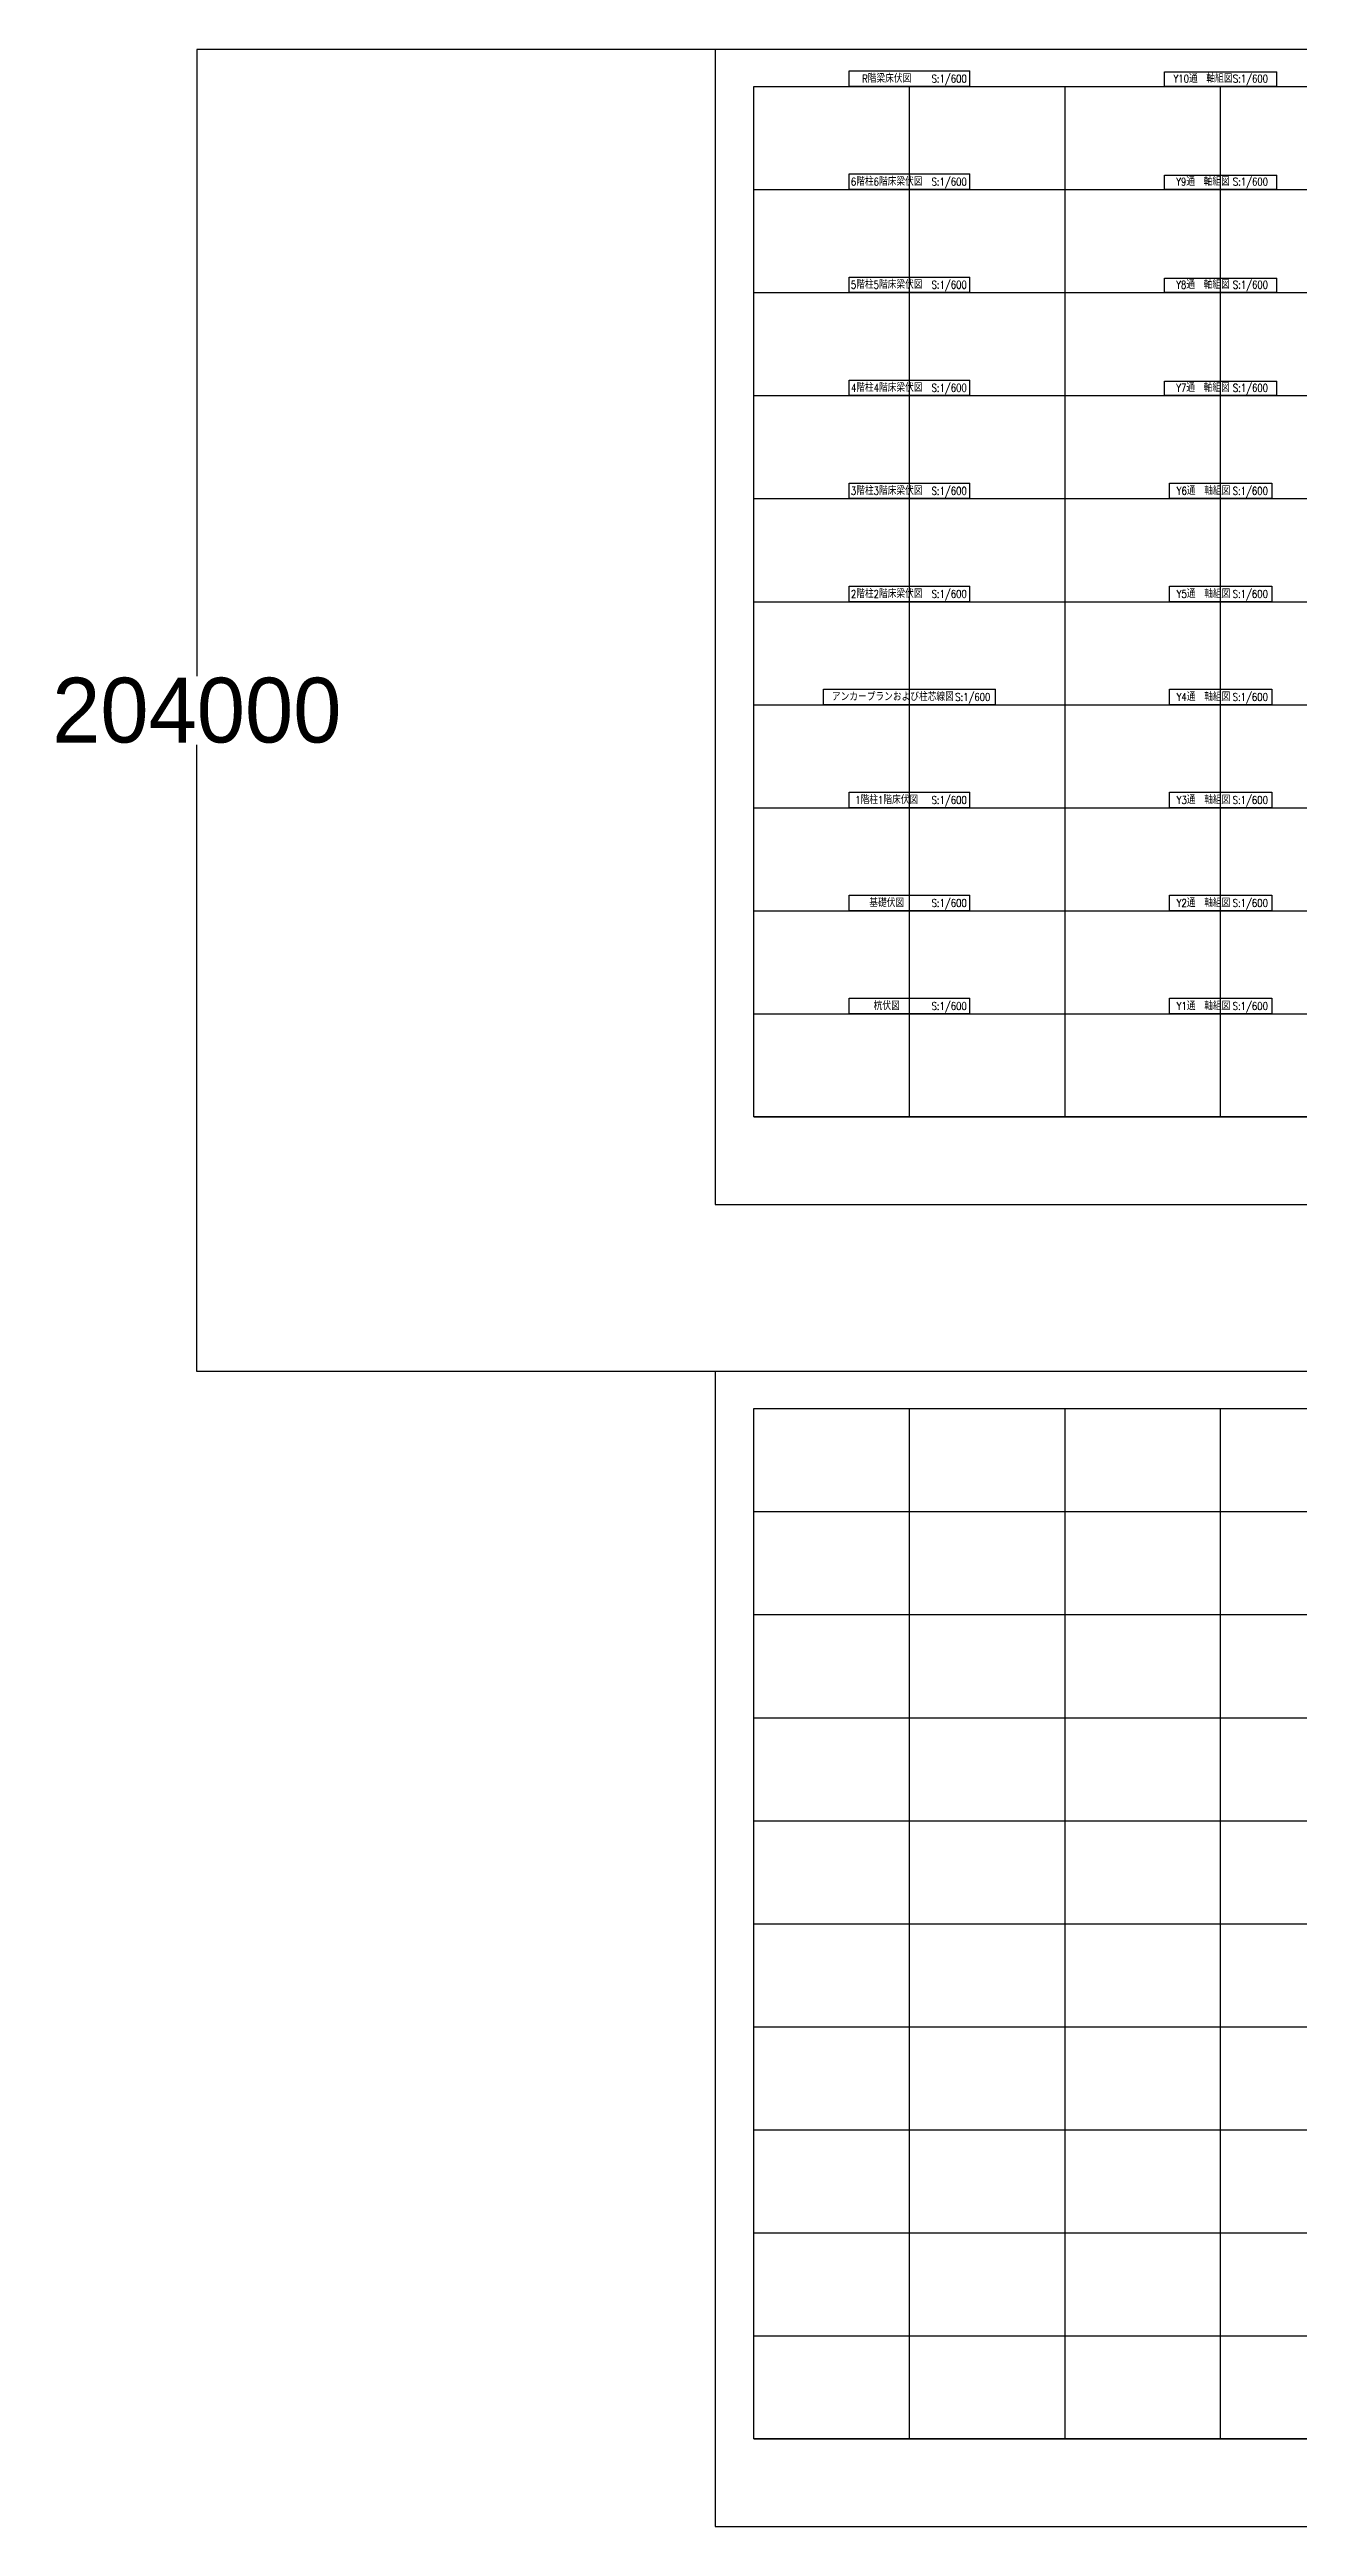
# Model space of a CAD drawing. Extents: x -102655 to 1332000, y -2014200 to 210463.
# Drawn here: x -102655 to 90000, y -382200 to 0 of the extents above; entities that cross this region are included whole.
import ezdxf
from ezdxf.enums import TextEntityAlignment as Align

# ---------------------------------------------------------------- set-up
doc = ezdxf.new("R2010")
doc.units = 0
doc.header["$MEASUREMENT"] = 0
doc.layers.get('Defpoints').update_dxf_attribs({"color": 251, "linetype": 'CONTINUOUS'})
doc.layers.add('99_レイアウト枠', color=251, linetype='CONTINUOUS', plot=False)
doc.layers.add('注記', color=3, linetype='CONTINUOUS')
doc.styles.add('DRACAD', font='txt', dxfattribs={"width": 0.85, "bigfont": 'extfont2'})
doc.styles.get("Standard").update_dxf_attribs({"font": 'Osaka.ttc'})
doc.dimstyles.get("Standard").update_dxf_attribs({"dimtxt": 0.18, "dimasz": 0.18, "dimexe": 0.18, "dimexo": 0.0625, "dimgap": 0.09, "dimtad": 0, "dimtih": 1, "dimtoh": 1, "dimdec": 4, "dimzin": 0, "dimdsep": 46, "dimtxsty": 'Standard', "dimcen": 0.09, "dimadec": 0, "dimazin": 0, "dimtfac": 1, "dimtdec": 4, "dimtofl": 0, "dimtmove": 0, "dimatfit": 3, "dimfxl": 1, "dimtolj": 1, "dimtzin": 0, "dimarcsym": 0})

# ---------------------------------------------------------------- blocks, each defined once
blk = doc.blocks.new('*D7831')
at = {"layer": '99_レイアウト枠', "color": 0, "lineweight": -2}
for p, q in [((-0.0625, 0), (-79939.907295, 0)), ((-79939.727295, -0.18), (-79939.727295, -96694.91)), ((-79939.727295, -203999.82), (-79939.727295, -107305.09)), ((-0.0625, -204000), (-79939.907295, -204000))]:
    blk.add_line(p, q, dxfattribs=at)
at = {"layer": '99_レイアウト枠', "color": 0}
for points in [[(-79939.697295, -0.18), (-79939.757295, -0.18), (-79939.727295, 0)], [(-79939.757295, -203999.82), (-79939.697295, -203999.82), (-79939.727295, -204000)]]:
    blk.add_solid(points, dxfattribs=at)
at = {"layer": 'Defpoints', "color": 0}
for p in [(0, 0), (-79939.727295, -204000), (0, -204000)]:
    blk.add_point(p, dxfattribs=at)
at = {"layer": '99_レイアウト枠', "color": 0, "insert": (-79939.727295, -102000), "char_height": 10000, "attachment_point": 5}
blk.add_mtext('\\A1;204000', dxfattribs=at)

msp = doc.modelspace()

# ---------------------------------------------------------------- linework, layer by layer
at = {"layer": '99_レイアウト枠'}
for p, q in [((6000, -164700), (6000, -5700)), ((30000, -164700), (30000, -5700)), ((54000, -164700), (54000, -5700)), ((78000, -164700), (78000, -5700)), ((6000, -21600), (246000, -21600)), ((6000, -37500), (246000, -37500)), ((6000, -53400), (246000, -53400)), ((6000, -69300), (246000, -69300)), ((6000, -85200), (246000, -85200)), ((6000, -101100), (246000, -101100)), ((6000, -117000), (246000, -117000)), ((6000, -132900), (246000, -132900)), ((6000, -148800), (246000, -148800)), ((6000, -164700), (246000, -164700)), ((6000, -368700), (6000, -209700)), ((30000, -368700), (30000, -209700)), ((54000, -368700), (54000, -209700)), ((78000, -368700), (78000, -209700)), ((6000, -225600), (246000, -225600)), ((6000, -241500), (246000, -241500)), ((6000, -257400), (246000, -257400)), ((6000, -273300), (246000, -273300)), ((6000, -289200), (246000, -289200)), ((6000, -305100), (246000, -305100)), ((6000, -321000), (246000, -321000)), ((6000, -336900), (246000, -336900)), ((6000, -352800), (246000, -352800)), ((6000, -368700), (246000, -368700))]:
    msp.add_line(p, q, dxfattribs=at)
for points in [[(0, -178200), (252000, -178200), (252000, 0), (0, 0)], [(6000, -5700), (246000, -5700), (246000, -164700), (6000, -164700)], [(0, -382200), (252000, -382200), (252000, -204000), (0, -204000)], [(6000, -209700), (246000, -209700), (246000, -368700), (6000, -368700)]]:
    msp.add_lwpolyline(points, close=True, dxfattribs=at)
at = {"layer": '注記', "linetype": 'Continuous'}
for p, q in [((20700, -3300), (39300, -3300)), ((20700, -5700), (20700, -3300)), ((39300, -5700), (39300, -3300)), ((69320, -3460), (86680, -3460)), ((69320, -5700), (69320, -3460)), ((86680, -5700), (86680, -3460)), ((39300, -5700), (20700, -5700)), ((86680, -5700), (69320, -5700)), ((20700, -19200), (39300, -19200)), ((20700, -21600), (20700, -19200)), ((39300, -21600), (20700, -21600)), ((39300, -21600), (39300, -19200)), ((69320, -19360), (86680, -19360)), ((69320, -21600), (69320, -19360)), ((86680, -21600), (69320, -21600)), ((86680, -21600), (86680, -19360)), ((20700, -35100), (39300, -35100)), ((20700, -37500), (20700, -35100)), ((39300, -37500), (20700, -37500)), ((39300, -37500), (39300, -35100)), ((69320, -35260), (86680, -35260)), ((69320, -37500), (69320, -35260)), ((86680, -37500), (69320, -37500)), ((86680, -37500), (86680, -35260)), ((20700, -51000), (39300, -51000)), ((20700, -53400), (20700, -51000)), ((39300, -53400), (20700, -53400)), ((39300, -53400), (39300, -51000)), ((69320, -51160), (86680, -51160)), ((69320, -53400), (69320, -51160)), ((86680, -53400), (69320, -53400)), ((86680, -53400), (86680, -51160)), ((20700, -66900), (39300, -66900)), ((20700, -69300), (20700, -66900)), ((39300, -69300), (39300, -66900)), ((39300, -69300), (20700, -69300)), ((20700, -82800), (39300, -82800)), ((20700, -85200), (20700, -82800)), ((39300, -85200), (39300, -82800)), ((39300, -85200), (20700, -85200)), ((16755.5, -98700), (43244.5, -98700)), ((16755.5, -101100), (16755.5, -98700)), ((43244.5, -101100), (43244.5, -98700)), ((43244.5, -101100), (16755.5, -101100)), ((20700, -114600), (39300, -114600)), ((20700, -117000), (20700, -114600)), ((39300, -117000), (39300, -114600)), ((39300, -117000), (20700, -117000)), ((20700, -130500), (39300, -130500)), ((20700, -132900), (20700, -130500)), ((39300, -132900), (20700, -132900)), ((39300, -132900), (39300, -130500)), ((20700, -146400), (39300, -146400)), ((20700, -148800), (20700, -146400)), ((39300, -148800), (20700, -148800)), ((39300, -148800), (39300, -146400))]:
    msp.add_line(p, q, dxfattribs=at)
at = {"layer": '注記'}
for points in [[(70100, -66900), (85900, -66900), (85900, -69300), (70100, -69300)], [(70100, -82800), (85900, -82800), (85900, -85200), (70100, -85200)], [(70100, -98700), (85900, -98700), (85900, -101100), (70100, -101100)], [(70100, -114600), (85900, -114600), (85900, -117000), (70100, -117000)], [(70100, -130500), (85900, -130500), (85900, -132900), (70100, -132900)], [(70100, -146400), (85900, -146400), (85900, -148800), (70100, -148800)]]:
    msp.add_lwpolyline(points, close=True, dxfattribs=at)

# ---------------------------------------------------------------- texts
at = {"layer": '注記', "linetype": 'Continuous', "style": 'DRACAD', "width": 0.8}
for s, p in [('R階梁床伏図', (26487.9, -5100)), ('S:1/600', (36116.3, -5100)), ('Y10通\u3000軸組図', (75274.2, -5103.9)), ('S:1/600', (82593.1, -5103.9)), ('6階柱6階床梁伏図', (26487.9, -21000)), ('S:1/600', (36116.3, -21000)), ('Y9通\u3000軸組図', (75274.2, -21003.9)), ('S:1/600', (82593.1, -21003.9)), ('5階柱5階床梁伏図', (26487.9, -36900)), ('S:1/600', (36116.3, -36900)), ('Y8通\u3000軸組図', (75274.2, -36903.9)), ('S:1/600', (82593.1, -36903.9)), ('4階柱4階床梁伏図', (26487.9, -52800)), ('S:1/600', (36116.3, -52800)), ('Y7通\u3000軸組図', (75274.2, -52803.9)), ('S:1/600', (82593.1, -52803.9)), ('3階柱3階床梁伏図', (26487.9, -68700)), ('S:1/600', (36116.3, -68700)), ('Y6通\u3000軸組図', (75358.6, -68700)), ('S:1/600', (82577.6, -68700)), ('2階柱2階床梁伏図', (26487.9, -84600)), ('S:1/600', (36116.3, -84600)), ('Y5通\u3000軸組図', (75358.6, -84600)), ('S:1/600', (82577.6, -84600)), ('アンカープランおよび柱芯線図', (27434.5, -100500)), ('S:1/600', (39762.9, -100500)), ('Y4通\u3000軸組図', (75358.6, -100500)), ('S:1/600', (82577.6, -100500)), ('1階柱1階床伏図', (26487.9, -116400)), ('S:1/600', (36116.3, -116400)), ('Y3通\u3000軸組図', (75358.6, -116400)), ('S:1/600', (82577.6, -116400)), ('基礎伏図', (26487.9, -132300)), ('S:1/600', (36116.3, -132300)), ('Y2通\u3000軸組図', (75358.6, -132300)), ('S:1/600', (82577.6, -132300)), ('杭伏図', (26487.9, -148200)), ('S:1/600', (36116.3, -148200)), ('Y1通\u3000軸組図', (75358.6, -148202.7)), ('S:1/600', (82577.6, -148202.7))]:
    msp.add_text(s, height=1200, dxfattribs=at).set_placement(p, align=Align.CENTER)

# ---------------------------------------------------------------- dimensions: what is measured, and where the dimension line sits
at = {"layer": '99_レイアウト枠'}
dim = msp.add_linear_dim(base=(-79939.7, -204000), p1=(0, 0), p2=(0, -204000), angle=90, dimstyle='Standard', override={"dimtxt": 10000, "dimdec": 0}, dxfattribs=at)
dim.commit()
dim.dimension.update_dxf_attribs({"geometry": '*D7831', "text_midpoint": (-79939.7, -102000)})

doc.saveas('drawing.dxf')
